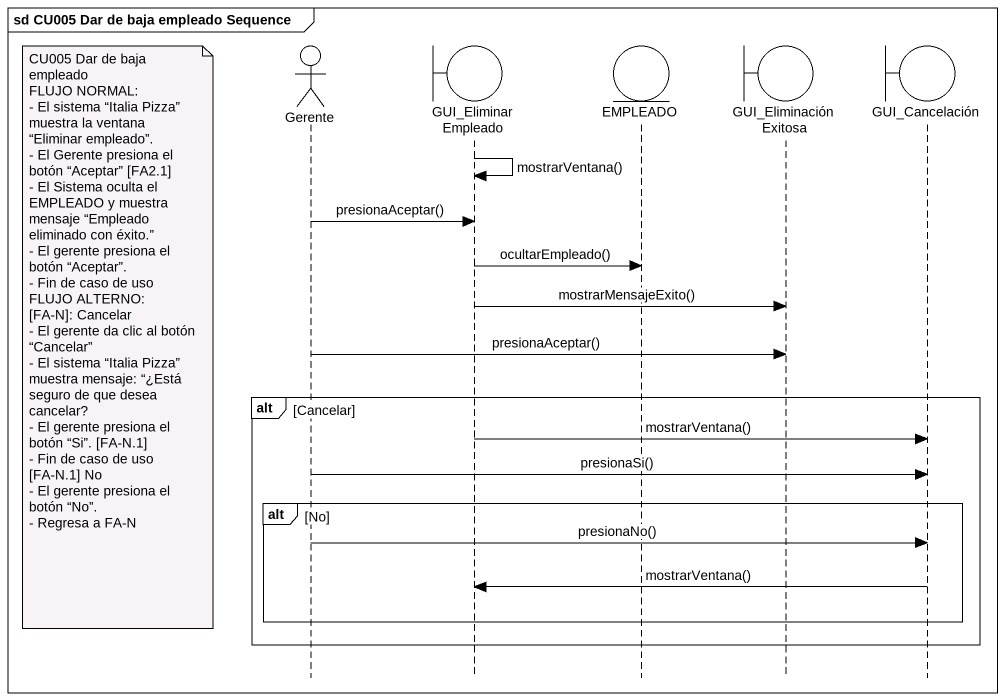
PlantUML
@startuml
mainframe sd CU005 Dar de baja empleado Sequence
hide footbox
actor Gerente
boundary GUI_EliminarEmpleado
entity EMPLEADO
boundary GUI_EliminaciónExitosa
boundary GUI_Cancelación

GUI_EliminarEmpleado -> GUI_EliminarEmpleado : mostrarVentana()
Gerente -> GUI_EliminarEmpleado : presionaAceptar()
GUI_EliminarEmpleado -> EMPLEADO : ocultarEmpleado()
GUI_EliminarEmpleado -> GUI_EliminaciónExitosa : mostrarMensajeExito()
note left of Gerente
  CU005 Dar de baja empleado
  FLUJO NORMAL:
  - El sistema “Italia Pizza” muestra la ventana “Eliminar empleado”.
  - El Gerente presiona el botón “Aceptar” [FA2.1]
  - El Sistema oculta el EMPLEADO y muestra mensaje “Empleado eliminado con éxito.”
  - El gerente presiona el botón “Aceptar”.
  - Fin de caso de uso
  FLUJO ALTERNO:
  [FA-N]: Cancelar
  - El gerente da clic al botón “Cancelar”
  - El sistema “Italia Pizza” muestra mensaje: “¿Está seguro de que desea cancelar?
  - El gerente presiona el botón “Si”. [FA-N.1]
  - Fin de caso de uso
  [FA-N.1] No
  - El gerente presiona el botón “No”.
  - Regresa a FA-N
end note
Gerente -> GUI_EliminaciónExitosa : presionaAceptar()
alt Cancelar
  GUI_EliminarEmpleado -> GUI_Cancelación : mostrarVentana()
  Gerente -> GUI_Cancelación : presionaSi()
  alt No
    Gerente -> GUI_Cancelación : presionaNo()
    GUI_Cancelación -> GUI_EliminarEmpleado : mostrarVentana()
  end
end
@enduml
